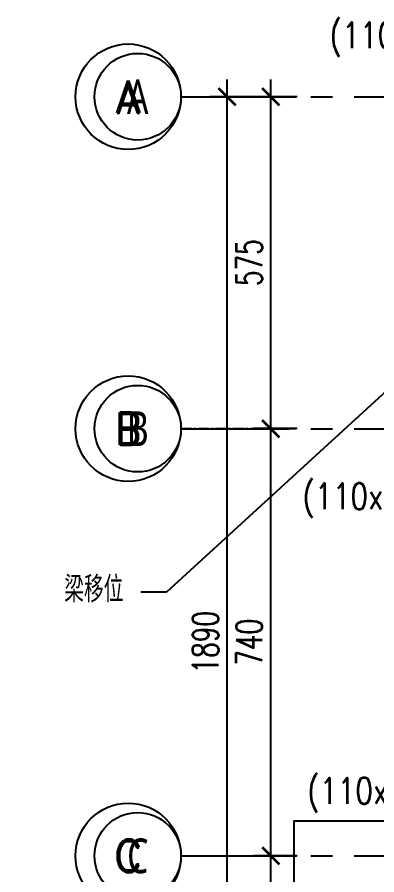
# Model space of a CAD drawing. Header units: millimetres. Extents: x -3377 to 119122, y -22007 to 15479.
# Drawn here: x 39298 to 39922, y 5416 to 6902 of the extents above; entities that cross this region are included whole.
import ezdxf
from ezdxf import colors
from ezdxf.entities.mleader import LeaderData, LeaderLine
from ezdxf.enums import TextEntityAlignment as Align
from ezdxf.math import Vec2, Vec3

# ---------------------------------------------------------------- set-up
doc = ezdxf.new("R2010")
doc.units = ezdxf.units.MM
doc.header["$LTSCALE"] = 150
doc.header["$MEASUREMENT"] = 0
doc.linetypes.add('CENTER', pattern=[2, 1.25, -0.25, 0.25, -0.25])
doc.layers.get('0').update_dxf_attribs({"plot": 0})
for name, color, linetype in [('Col-Line', 8, 'CENTER'), ('GRID', 5, 'CENTER'), ('S-GRID', 1, 'CENTER'), ('S-GRID-DIM', 2, 'Continuous'), ('S-GRID-T', 3, 'Continuous'), ('S-TEXTC', 3, 'Continuous')]:
    doc.layers.add(name, color=color, linetype=linetype)
doc.layers.add('S-ARCH', color=252, linetype='Continuous', plot=False)
doc.layers.add('S-CLOUD_2022-0304', color=4, linetype='Continuous', plot=False)
doc.styles.add('C1', font='', dxfattribs={"bigfont": 'japanese.shx'})
doc.styles.add('CD2', font='romand', dxfattribs={"height": 15})
doc.styles.add('CS4', font='romans.shx', dxfattribs={"width": 0.7, "height": 45, "bigfont": 'lsp.shx'})
doc.styles.add('LSP', font='SIMPLEX.shx', dxfattribs={"width": 0.8, "bigfont": 'lsp.shx'})
doc.styles.get('C1').set_extended_font_data('微軟正黑體')
doc.dimstyles.new('DIM150', dxfattribs={"dimscale": 15, "dimtxt": 3, "dimasz": 2, "dimexe": 2, "dimexo": 2, "dimgap": 1, "dimtad": 1, "dimdec": 1, "dimdsep": 46, "dimtxsty": 'CS4', "dimblk1": 'ARCHTICK', "dimblk2": 'ARCHTICK', "dimsah": 1, "dimcen": 2, "dimdle": 2, "dimadec": 0, "dimazin": 0, "dimtfac": 1, "dimtdec": 1, "dimtmove": 0, "dimatfit": 3, "dimldrblk": 'TAA', "dimfxl": 0, "dimtolj": 1, "dimarcsym": 0})

# ---------------------------------------------------------------- blocks, each defined once
blk = doc.blocks.new('SG2')
at = {"layer": 'S-GRID-T'}
blk.add_circle((-6.09375, 0), 6.09375, dxfattribs=at)
at = {"layer": 'S-GRID-T', "style": 'CD2'}
blk.add_attdef('GRID-BUB', text='', height=3.75, dxfattribs=at).set_placement((-6.09375, 0), align=Align.MIDDLE_CENTER)
blk = doc.blocks.new('_ARCHTICK')
at = {"color": 0, "linetype": 'ByBlock', "const_width": 0.15}
blk.add_lwpolyline([(-0.5, -0.5), (0.5, 0.5)], dxfattribs=at)
blk = doc.blocks.new('*D75')
at = {"layer": 'DEFPOINTS', "color": 0, "transparency": 16777216}
for p in [(-8779.1, -995.9), (-8703.4, -995.9), (-8703.4, -2885.9)]:
    blk.add_point(p, dxfattribs=at)
at = {"layer": 'S-GRID-DIM', "color": 0, "lineweight": -2, "transparency": 16777216}
for p, q in [((-8779.1, -2915.9), (-8779.1, -965.9)), ((-8733.4, -995.9), (-8809.1, -995.9)), ((-8733.4, -2885.9), (-8809.1, -2885.9))]:
    blk.add_line(p, q, dxfattribs=at)
at = {"layer": 'S-GRID-DIM', "color": 0, "lineweight": -2, "transparency": 16777216, "xscale": 30, "yscale": 30, "zscale": 30}
for p, rotation in [((-8779.1, -995.9), 90), ((-8779.1, -2885.9), 270)]:
    blk.add_blockref('_ARCHTICK', p, dxfattribs=dict(at, rotation=rotation))
at = {"layer": 'S-GRID-DIM', "color": 0, "transparency": 16777216, "insert": (-8816.6, -1940.9), "char_height": 45, "attachment_point": 5, "rotation": 90, "style": 'CS4'}
blk.add_mtext('\\A1;1890', dxfattribs=at)
blk = doc.blocks.new('TAA')
at = {"linetype": 'Continuous'}
blk.add_line((0, 0), (-1.663, 0), dxfattribs=at)
blk.add_solid([(-1.5, -0.25), (-1.5, 0.25), (0, 0)], dxfattribs=at)
blk = doc.blocks.new('*D76')
at = {"layer": 'DEFPOINTS', "color": 0, "transparency": 16777216}
for p in [(-8703.4, -2310.9), (-8627.8, -2310.9), (-8627.8, -2885.9)]:
    blk.add_point(p, dxfattribs=at)
at = {"layer": 'S-GRID-DIM', "color": 0, "lineweight": -2, "transparency": 16777216}
for p, q in [((-8703.4, -2915.9), (-8703.4, -2280.9)), ((-8657.8, -2310.9), (-8733.4, -2310.9)), ((-8657.8, -2885.9), (-8733.4, -2885.9))]:
    blk.add_line(p, q, dxfattribs=at)
at = {"layer": 'S-GRID-DIM', "color": 0, "lineweight": -2, "transparency": 16777216, "xscale": 30, "yscale": 30, "zscale": 30}
for p, rotation in [((-8703.4, -2310.9), 90), ((-8703.4, -2885.9), 270)]:
    blk.add_blockref('_ARCHTICK', p, dxfattribs=dict(at, rotation=rotation))
at = {"layer": 'S-GRID-DIM', "color": 0, "transparency": 16777216, "insert": (-8740.9, -2598.4), "char_height": 45, "attachment_point": 5, "rotation": 90, "style": 'CS4'}
blk.add_mtext('\\A1;575', dxfattribs=at)
blk = doc.blocks.new('*D77')
at = {"layer": 'DEFPOINTS', "color": 0, "transparency": 16777216}
for p in [(-8703.4, -1570.9), (-8627.8, -1570.9), (-8627.8, -2310.9)]:
    blk.add_point(p, dxfattribs=at)
at = {"layer": 'S-GRID-DIM', "color": 0, "lineweight": -2, "transparency": 16777216}
for p, q in [((-8703.4, -2340.9), (-8703.4, -1540.9)), ((-8657.8, -1570.9), (-8733.4, -1570.9)), ((-8657.8, -2310.9), (-8733.4, -2310.9))]:
    blk.add_line(p, q, dxfattribs=at)
at = {"layer": 'S-GRID-DIM', "color": 0, "lineweight": -2, "transparency": 16777216, "xscale": 30, "yscale": 30, "zscale": 30}
for p, rotation in [((-8703.4, -1570.9), 90), ((-8703.4, -2310.9), 270)]:
    blk.add_blockref('_ARCHTICK', p, dxfattribs=dict(at, rotation=rotation))
at = {"layer": 'S-GRID-DIM', "color": 0, "transparency": 16777216, "insert": (-8740.9, -1940.9), "char_height": 45, "attachment_point": 5, "rotation": 90, "style": 'CS4'}
blk.add_mtext('\\A1;740', dxfattribs=at)
blk = doc.blocks.new('*D78')
at = {"layer": 'DEFPOINTS', "color": 0, "transparency": 16777216}
for p in [(-8703.4, -995.9), (-8627.8, -995.9), (-8627.8, -1570.9)]:
    blk.add_point(p, dxfattribs=at)
at = {"layer": 'S-GRID-DIM', "color": 0, "lineweight": -2, "transparency": 16777216}
for p, q in [((-8703.4, -1600.9), (-8703.4, -965.9)), ((-8657.8, -995.9), (-8733.4, -995.9)), ((-8657.8, -1570.9), (-8733.4, -1570.9))]:
    blk.add_line(p, q, dxfattribs=at)
at = {"layer": 'S-GRID-DIM', "color": 0, "lineweight": -2, "transparency": 16777216, "xscale": 30, "yscale": 30, "zscale": 30}
for p, rotation in [((-8703.4, -995.9), 90), ((-8703.4, -1570.9), 270)]:
    blk.add_blockref('_ARCHTICK', p, dxfattribs=dict(at, rotation=rotation))
at = {"layer": 'S-GRID-DIM', "color": 0, "transparency": 16777216, "insert": (-8740.9, -1283.4), "char_height": 45, "attachment_point": 5, "rotation": 90, "style": 'CS4'}
blk.add_mtext('\\A1;575', dxfattribs=at)
blk = doc.blocks.new('A$C6D16720C')
at = {"color": 252}
blk.add_lwpolyline([(-1805, 40), (-2102.5, 40), (-2102.5, -645), (-1805, -645)], dxfattribs=at)
at = {"layer": 'Col-Line', "color": 252, "linetype": 'ByBlock'}
for centre in [(-2373.2, 1295), (-2373.2, 720), (-2373.2, -20)]:
    blk.add_circle(centre, 75, dxfattribs=at)
at = {"layer": 'GRID', "color": 252, "ltscale": 0.1}
for p, q in [((-2298.2, 1295), (-2098.2, 1295)), ((-2298.2, 720), (-2098.2, 720)), ((-2265.7, -20), (-2098.2, -20))]:
    blk.add_line(p, q, dxfattribs=at)
at = {"layer": 'Col-Line', "color": 252, "style": 'C1', "width": 0.75}
for s, p in [('A', (-2373.2, 1295)), ('B', (-2373.2, 720)), ('C', (-2373.2, -20))]:
    blk.add_text(s, height=60, dxfattribs=at).set_placement(p, align=Align.MIDDLE)
blk = doc.blocks.new('2022-0217')
blk.add_blockref('A$C6D16720C', (29770.3, -2290.9))
blk = doc.blocks.new('LINE(2)')
at = {"layer": 'S-GRID'}
for points in [[(-8859.11, -995.91), (-5430.87, -995.91)], [(-8859.11, -1570.91), (-5430.87, -1570.91)], [(-8859.11, -2310.91), (-5430.87, -2310.91)]]:
    blk.add_lwpolyline(points, dxfattribs=at)
at = {"layer": 'S-GRID-T', "xscale": 15, "yscale": 15, "zscale": 15}
for p, values in [((-8859.11, -995.91), {'GRID-BUB': 'A'}), ((-8859.11, -1570.91), {'GRID-BUB': 'B'}), ((-8859.11, -2310.91), {'GRID-BUB': 'C'})]:
    blk.add_blockref('SG2', p, dxfattribs=at).add_auto_attribs(values)
at = {"layer": 'S-GRID-DIM'}
for base, p1, p2, picture, middle in [((-8779.11, -995.91), (-8703.44, -2885.91), (-8703.44, -995.91), '*D75', (-8816.61, -1940.91)), ((-8703.44, -995.91), (-8627.78, -1570.91), (-8627.78, -995.91), '*D78', (-8740.94, -1283.41)), ((-8703.44, -1570.91), (-8627.78, -2310.91), (-8627.78, -1570.91), '*D77', (-8740.94, -1940.91)), ((-8703.44, -2310.91), (-8627.78, -2885.91), (-8627.78, -2310.91), '*D76', (-8740.94, -2598.41))]:
    dim = blk.add_linear_dim(base=base, p1=p1, p2=p2, angle=90, dimstyle='DIM150', dxfattribs=at)
    dim.commit()
    dim.dimension.update_dxf_attribs({"geometry": picture, "text_midpoint": middle})

msp = doc.modelspace()

# ---------------------------------------------------------------- block references
at = {"layer": 'S-ARCH'}
msp.add_blockref('2022-0217', (12110.4, 7760.14), dxfattribs=at)
at = {"layer": 'S-GRID'}
msp.add_blockref('LINE(2)', (48441.6, 7760.14), dxfattribs=at)

# ---------------------------------------------------------------- texts
at = {"layer": 'S-TEXTC', "style": 'CS4', "width": 0.8}
for p in [(40094.45, 6848.53), (40047.43, 6049.63), (40055.75, 5539.53)]:
    msp.add_text('(110x100)', height=45, dxfattribs=at).set_placement(p, align=Align.RIGHT)

# ---------------------------------------------------------------- leaders
at = {"layer": 'S-CLOUD_2022-0304'}
ml = msp.add_multileader_mtext('Standard', dxfattribs=at)
ml.set_content('梁移位', color=256, style='LSP')
ml.set_leader_properties(color=256)
ml.build(insert=Vec2(0, 0))
ml.multileader.update_dxf_attribs({"text_left_attachment_type": 2, "text_right_attachment_type": 2, "dogleg_length": 3, "arrow_head_size": 30, "scale": 15})
ctx = ml.context
ctx.base_point, ctx.scale, ctx.char_height, ctx.arrow_head_size, ctx.landing_gap_size, ctx.plane_origin = Vec3(39323.05, 5905.93), 15, 45, 30, 30, Vec3(40042.19, 6349.6)
ctx.left_attachment, ctx.right_attachment, ctx.text_align_type = 2, 2, 2
notes = []
notes.append((ctx, [(0, (1, 1, 0), (39557.65, 5905.93), (-1, 0), 45, [(0, [(40042.19, 6349.6)], 0, [])])]))
ctx.mtext.insert, ctx.mtext.alignment, ctx.mtext.flow_direction = Vec3(39482.65, 5933.5), 3, 5
for ctx, leaders in notes:
    for number, flags, end, landing, length, lines in leaders:
        leader = LeaderData()
        leader.index, (leader.has_last_leader_line, leader.has_dogleg_vector, leader.attachment_direction) = number, flags
        leader.last_leader_point, leader.dogleg_vector, leader.dogleg_length = Vec3(end), Vec3(landing), length
        for number, points, colour, breaks in lines:
            line = LeaderLine()
            line.index, line.vertices, line.color, line.breaks = number, Vec3.list(points), colors.encode_raw_color(colour), breaks
            leader.lines.append(line)
        ctx.leaders.append(leader)

doc.saveas('drawing.dxf')
